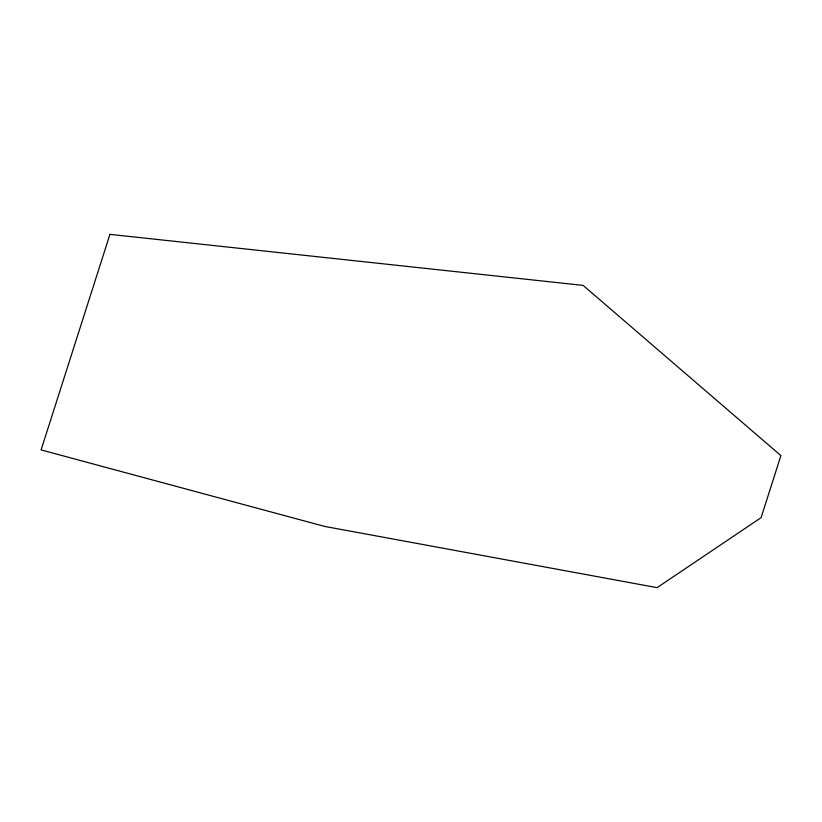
<?xml version="1.0" encoding="UTF-8"?>
<svg xmlns="http://www.w3.org/2000/svg" width="822" height="822" viewBox="0 0 822 822"><rect width="100%" height="100%" fill="white"/><g stroke="black" fill="none" stroke-linecap="round" stroke-linejoin="round"><path stroke-width="1.23" d="M109.943 234.352L41.1 449.911L324.7 526.429L657.076 587.648L761.09 517.665L780.9 455.624L583.117 285.388L109.943 234.352"/></g></svg>
